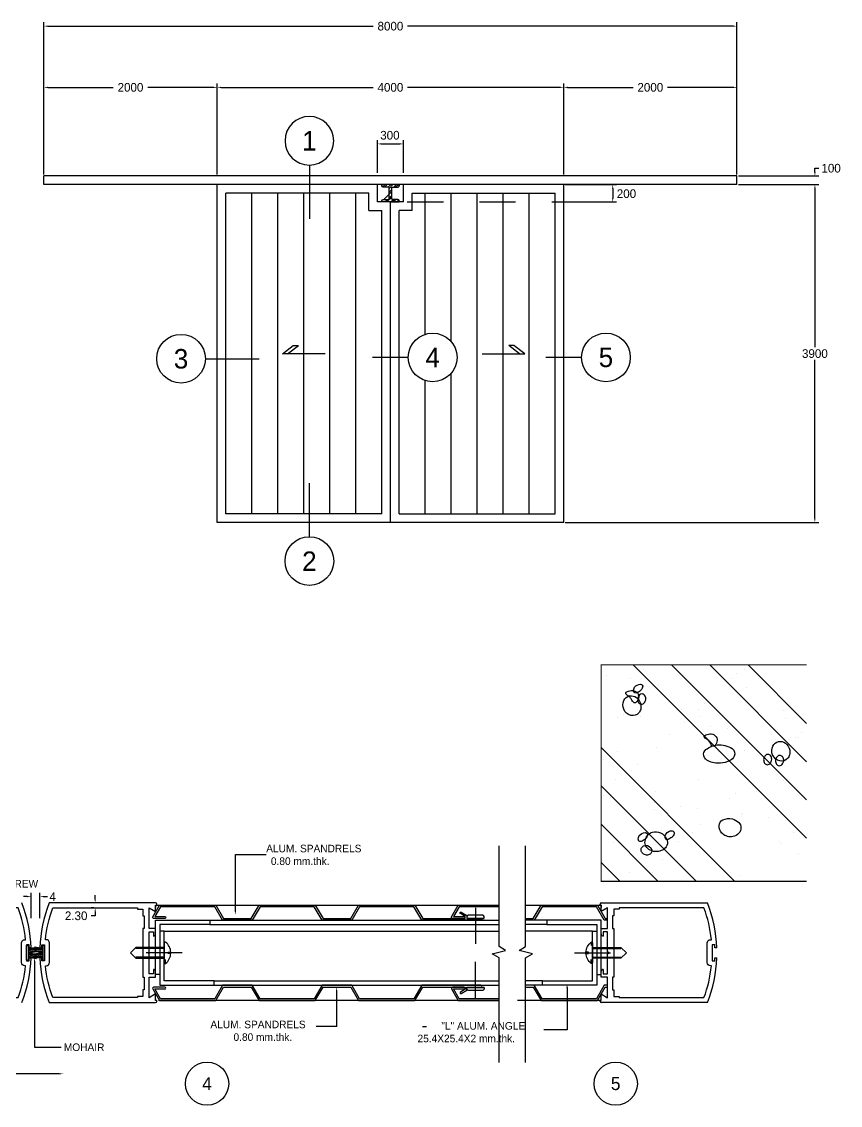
# Model space of a CAD drawing. Header units: inches. Extents: x -2548 to -2391, y 2200 to 2352.
# Drawn here: x -2445.797 to -2443.529, y 2317.51 to 2320.512 of the extents above; entities that cross this region are included whole.
import ezdxf
from ezdxf.enums import TextEntityAlignment as Align

# ---------------------------------------------------------------- set-up
doc = ezdxf.new("R2010")
doc.units = ezdxf.units.IN
doc.header["$MEASUREMENT"] = 0
doc.linetypes.add('CENTER', pattern=[2, 1.25, -0.25, 0.25, -0.25])
doc.linetypes.add('HIDDEN', pattern=[0.375, 0.25, -0.125])
doc.layers.add('1', color=7, linetype='Continuous')
doc.layers.add('ALUM', color=10, linetype='Continuous')
doc.styles.add('ROMANC', font='romanc', dxfattribs={"height": 0.4})
doc.dimstyles.get("Standard").update_dxf_attribs({"dimtxt": 0.18, "dimasz": 0.18, "dimexe": 0.18, "dimexo": 0.0625, "dimgap": 0.09, "dimtad": 0, "dimtih": 1, "dimtoh": 1, "dimdec": 4, "dimzin": 0, "dimdsep": 46, "dimtxsty": 'Standard', "dimcen": 0.09, "dimadec": 0, "dimazin": 0, "dimtfac": 1, "dimtdec": 4, "dimtofl": 0, "dimtmove": 0, "dimatfit": 3, "dimfxl": 1, "dimtolj": 1, "dimtzin": 0, "dimarcsym": 0})

# ---------------------------------------------------------------- blocks, each defined once
blk = doc.blocks.new('*D478')
at = {"color": 3, "linetype": 'ByBlock', "transparency": 16777216}
for p, q in [((40.202, 10.55), (40.084, 10.55)), ((40.264, 10.73), (40.264, 10.91)), ((40.202, 10.32), (40.084, 10.32)), ((40.264, 10.14), (40.264, 9.96)), ((40.264, 9.96), (40.084, 9.96))]:
    blk.add_line(p, q, dxfattribs=at)
for points in [[(40.234, 10.73), (40.294, 10.73), (40.264, 10.55)], [(40.234, 10.14), (40.294, 10.14), (40.264, 10.32)]]:
    blk.add_solid(points, dxfattribs=at)
at = {"layer": 'DEFPOINTS', "color": 0, "linetype": 'ByBlock', "transparency": 16777216}
for p in [(40.264, 10.55), (40.264, 10.32), (40.264, 10.32)]:
    blk.add_point(p, dxfattribs=at)
at = {"color": 2, "linetype": 'ByBlock', "transparency": 16777216}
blk.add_text('2.30', height=0.4, dxfattribs=at).set_placement((39.385, 9.96), align=Align.MIDDLE_CENTER)
blk = doc.blocks.new('*D465')
at = {"color": 0, "linetype": 'ByBlock', "transparency": 16777216}
for p, q in [((61, 45.435), (61, 45.435)), ((61, 45.255), (61, 42.091)), ((61, 35.615), (61, 38.779)), ((61, 35.435), (61, 35.435))]:
    blk.add_line(p, q, dxfattribs=at)
for points in [[(61.03, 45.255), (60.97, 45.255), (61, 45.435)], [(61.03, 35.615), (60.97, 35.615), (61, 35.435)]]:
    blk.add_solid(points, dxfattribs=at)
at = {"layer": 'DEFPOINTS', "color": 0, "linetype": 'ByBlock', "transparency": 16777216}
for p in [(61, 45.435), (61, 35.435), (61, 35.435)]:
    blk.add_point(p, dxfattribs=at)
at = {"color": 0, "linetype": 'ByBlock', "transparency": 16777216, "style": 'ROMANC'}
blk.add_text('IN SIDE', height=0.5, rotation=90, dxfattribs=at).set_placement((61.25, 38.959))
blk = doc.blocks.new('MOD1')
for p, q in [((-0.1, 0.2), (-0.459, 0.263)), ((-0.1, 0.15), (-0.459, 0.213)), ((-0.1, 0.1), (-0.459, 0.163)), ((-0.1, 0.05), (-0.459, 0.113)), ((-0.1, 0), (-0.459, 0.063)), ((-0.1, 0), (-0.459, -0.063)), ((-0.1, -0.05), (-0.459, -0.113)), ((-0.1, -0.1), (-0.459, -0.163)), ((-0.1, -0.15), (-0.459, -0.213)), ((-0.1, -0.2), (-0.459, -0.263))]:
    blk.add_line(p, q)
blk.add_lwpolyline([(-0.1, 0.335), (0, 0.335), (0, -0.335), (-0.1, -0.335)], close=True)
blk = doc.blocks.new('*D479')
at = {"color": 3, "linetype": 'ByBlock', "transparency": 16777216}
for p, q in [((37.128, 11.244), (36.948, 11.244)), ((37.308, 10.249), (37.308, 11.424)), ((37.708, 10.249), (37.708, 11.424)), ((37.888, 11.244), (38.068, 11.244))]:
    blk.add_line(p, q, dxfattribs=at)
for points in [[(37.128, 11.274), (37.128, 11.214), (37.308, 11.244)], [(37.888, 11.274), (37.888, 11.214), (37.708, 11.244)]]:
    blk.add_solid(points, dxfattribs=at)
at = {"layer": 'DEFPOINTS', "color": 0, "linetype": 'ByBlock', "transparency": 16777216}
for p in [(37.708, 11.244), (37.308, 10.187), (37.708, 10.187)]:
    blk.add_point(p, dxfattribs=at)
at = {"color": 2, "linetype": 'ByBlock', "transparency": 16777216}
blk.add_text('4', height=0.4, dxfattribs=at).set_placement((38.301, 11.244), align=Align.MIDDLE_CENTER)
blk = doc.blocks.new('RIVET1')
at = {"linetype": 'CENTER'}
blk.add_line((0.5, 0), (-1.549, 0), dxfattribs=at)
blk.add_line((0, 0.4), (0, -0.4))
blk.add_lwpolyline([(0.015, 0.4), (0.015, -0.4), (0.065, -0.4, 0.414214), (0.165, -0.3), (0.165, 0.3, 0.414214), (0.065, 0.4)], format="xyb", close=True)
blk = doc.blocks.new('*X470')
at = {"color": 0}
for p, q in [((27.654, 27.654), (30.36, 30.36)), ((27.654, 25.886), (32.128, 30.36)), ((27.654, 24.118), (33.896, 30.36)), ((27.654, 22.35), (35.663, 30.36)), ((30.967, 20.36), (37.142, 26.536)), ((32.734, 20.36), (37.142, 24.768)), ((34.502, 20.36), (37.142, 23)), ((36.27, 20.36), (37.142, 21.232))]:
    blk.add_line(p, q, dxfattribs=at)
blk = doc.blocks.new('*X471')
at = {"color": 0}
for p, q in [((30.504, 30.126), (30.504, 30.126)), ((35.176, 30.134), (35.176, 30.134)), ((30.891, 29.936), (30.891, 29.936)), ((31.137, 29.723), (31.137, 29.723)), ((35.808, 29.731), (35.808, 29.731)), ((36.893, 29.884), (36.893, 29.884)), ((30.448, 29.289), (30.448, 29.289)), ((34.5, 29.435), (34.5, 29.435)), ((32.384, 28.568), (32.384, 28.568)), ((28.743, 28.263), (28.743, 28.263)), ((32.66, 28.314), (32.66, 28.314)), ((33.414, 28.272), (33.414, 28.272)), ((36.116, 28.057), (36.116, 28.057)), ((28.639, 27.901), (28.639, 27.901)), ((32.079, 27.526), (32.079, 27.526)), ((32.566, 27.951), (32.566, 27.951)), ((33.298, 27.686), (33.298, 27.686)), ((35.336, 27.954), (35.336, 27.954)), ((36.403, 27.933), (36.403, 27.933)), ((27.875, 27.251), (27.875, 27.251)), ((29.26, 27.155), (29.26, 27.155)), ((31.298, 27.423), (31.298, 27.423)), ((33.965, 27.119), (33.965, 27.119)), ((28.041, 26.994), (28.041, 26.994)), ((28.151, 26.998), (28.151, 26.998)), ((34.594, 26.545), (34.594, 26.545)), ((30.543, 26.399), (30.543, 26.399)), ((31.716, 26.369), (31.716, 26.369)), ((36.387, 26.378), (36.387, 26.378)), ((27.677, 25.958), (27.677, 25.958)), ((29.456, 25.802), (29.456, 25.802)), ((32.348, 25.966), (32.348, 25.966)), ((35.458, 25.75), (35.458, 25.75)), ((37.02, 25.975), (37.02, 25.975)), ((32.66, 25.061), (32.66, 25.061)), ((35.735, 25.497), (35.735, 25.497)), ((36.498, 25.043), (36.498, 25.043)), ((28.734, 25.011), (28.734, 25.011)), ((29.954, 24.507), (29.954, 24.507)), ((30.949, 24.434), (30.949, 24.434)), ((31.226, 24.181), (31.226, 24.181)), ((34.626, 24.516), (34.626, 24.516)), ((36.719, 24.253), (36.719, 24.253)), ((37.04, 24.301), (37.04, 24.301)), ((32.681, 23.721), (32.681, 23.721)), ((33.462, 23.824), (33.462, 23.824)), ((34.681, 23.984), (34.681, 23.984)), ((34.689, 23.655), (34.689, 23.655)), ((28.643, 23.19), (28.643, 23.19)), ((29.424, 23.292), (29.424, 23.292)), ((30.637, 23.509), (30.637, 23.509)), ((30.643, 23.453), (30.643, 23.453)), ((28.256, 22.605), (28.256, 22.605)), ((32.531, 22.985), (32.531, 22.985)), ((32.927, 22.613), (32.927, 22.613)), ((28.828, 22.121), (28.828, 22.121)), ((28.889, 22.202), (28.889, 22.202)), ((32.755, 22.171), (32.755, 22.171)), ((33.56, 22.21), (33.56, 22.21)), ((36.592, 22.153), (36.592, 22.153)), ((28.021, 21.668), (28.021, 21.668)), ((34.024, 21.617), (34.024, 21.617)), ((34.3, 21.363), (34.3, 21.363)), ((30.732, 20.619), (30.732, 20.619)), ((31.166, 20.751), (31.166, 20.751)), ((34.783, 20.765), (34.783, 20.765)), ((35.837, 20.76), (35.837, 20.76))]:
    blk.add_line(p, q, dxfattribs=at)
blk = doc.blocks.new('*D486')
at = {"color": 3, "linetype": 'ByBlock', "transparency": 16777216}
for p, q in [((37.894, 45.894), (37.894, 52.931)), ((38.074, 52.751), (53.099, 52.751)), ((69.714, 52.751), (54.689, 52.751)), ((69.894, 45.894), (69.894, 52.931))]:
    blk.add_line(p, q, dxfattribs=at)
for points in [[(38.074, 52.781), (38.074, 52.721), (37.894, 52.751)], [(69.714, 52.781), (69.714, 52.721), (69.894, 52.751)]]:
    blk.add_solid(points, dxfattribs=at)
at = {"layer": 'DEFPOINTS', "color": 0, "linetype": 'ByBlock', "transparency": 16777216}
for p in [(69.894, 52.751), (37.894, 45.832), (69.894, 45.832)]:
    blk.add_point(p, dxfattribs=at)
at = {"color": 2, "linetype": 'ByBlock', "transparency": 16777216}
blk.add_text('8000', height=0.4, dxfattribs=at).set_placement((53.894, 52.751), align=Align.MIDDLE_CENTER)
blk = doc.blocks.new('SECC1')
blk.add_lwpolyline([(-0.4125, 0), (0.4125, 0)])
blk.add_circle((-0.7875, 0), 0.375)
blk = doc.blocks.new('*D485')
at = {"color": 3, "linetype": 'ByBlock', "transparency": 16777216}
for p, q in [((37.894, 45.894), (37.894, 50.105)), ((45.894, 45.894), (45.894, 50.105)), ((38.074, 49.925), (41.099, 49.925)), ((45.714, 49.925), (42.689, 49.925))]:
    blk.add_line(p, q, dxfattribs=at)
for points in [[(38.074, 49.955), (38.074, 49.895), (37.894, 49.925)], [(45.714, 49.955), (45.714, 49.895), (45.894, 49.925)]]:
    blk.add_solid(points, dxfattribs=at)
at = {"layer": 'DEFPOINTS', "color": 0, "linetype": 'ByBlock', "transparency": 16777216}
for p in [(37.894, 49.925), (37.894, 45.832), (45.894, 45.832)]:
    blk.add_point(p, dxfattribs=at)
at = {"color": 2, "linetype": 'ByBlock', "transparency": 16777216}
blk.add_text('2000', height=0.4, dxfattribs=at).set_placement((41.894, 49.925), align=Align.MIDDLE_CENTER)
blk = doc.blocks.new('*D484')
at = {"color": 3, "linetype": 'ByBlock', "transparency": 16777216}
for p, q in [((73.494, 46.012), (73.494, 46.192)), ((73.494, 46.192), (73.674, 46.192)), ((69.957, 45.832), (73.674, 45.832)), ((69.957, 45.432), (73.674, 45.432)), ((73.494, 45.252), (73.494, 45.072))]:
    blk.add_line(p, q, dxfattribs=at)
for points in [[(73.464, 46.012), (73.524, 46.012), (73.494, 45.832)], [(73.464, 45.252), (73.524, 45.252), (73.494, 45.432)]]:
    blk.add_solid(points, dxfattribs=at)
at = {"layer": 'DEFPOINTS', "color": 0, "linetype": 'ByBlock', "transparency": 16777216}
for p in [(69.894, 45.832), (73.494, 45.832), (69.894, 45.432)]:
    blk.add_point(p, dxfattribs=at)
at = {"color": 2, "linetype": 'ByBlock', "transparency": 16777216}
blk.add_text('100', height=0.4, dxfattribs=at).set_placement((74.24, 46.192), align=Align.MIDDLE_CENTER)
blk = doc.blocks.new('*D488')
at = {"color": 3, "linetype": 'ByBlock', "transparency": 16777216}
for p, q in [((45.894, 45.894), (45.894, 50.105)), ((61.894, 45.894), (61.894, 50.105)), ((46.074, 49.925), (53.099, 49.925)), ((61.714, 49.925), (54.689, 49.925))]:
    blk.add_line(p, q, dxfattribs=at)
for points in [[(46.074, 49.955), (46.074, 49.895), (45.894, 49.925)], [(61.714, 49.955), (61.714, 49.895), (61.894, 49.925)]]:
    blk.add_solid(points, dxfattribs=at)
at = {"layer": 'DEFPOINTS', "color": 0, "linetype": 'ByBlock', "transparency": 16777216}
for p in [(61.894, 49.925), (45.894, 45.832), (61.894, 45.832)]:
    blk.add_point(p, dxfattribs=at)
at = {"color": 2, "linetype": 'ByBlock', "transparency": 16777216}
blk.add_text('4000', height=0.4, dxfattribs=at).set_placement((53.894, 49.925), align=Align.MIDDLE_CENTER)
blk = doc.blocks.new('*D487')
at = {"color": 3, "linetype": 'ByBlock', "transparency": 16777216}
for p, q in [((61.894, 45.894), (61.894, 50.105)), ((69.894, 45.894), (69.894, 50.105)), ((62.074, 49.925), (65.099, 49.925)), ((69.714, 49.925), (66.689, 49.925))]:
    blk.add_line(p, q, dxfattribs=at)
for points in [[(62.074, 49.955), (62.074, 49.895), (61.894, 49.925)], [(69.714, 49.955), (69.714, 49.895), (69.894, 49.925)]]:
    blk.add_solid(points, dxfattribs=at)
at = {"layer": 'DEFPOINTS', "color": 0, "linetype": 'ByBlock', "transparency": 16777216}
for p in [(69.894, 49.925), (61.894, 45.832), (69.894, 45.832)]:
    blk.add_point(p, dxfattribs=at)
at = {"color": 2, "linetype": 'ByBlock', "transparency": 16777216}
blk.add_text('2000', height=0.4, dxfattribs=at).set_placement((65.894, 49.925), align=Align.MIDDLE_CENTER)
blk = doc.blocks.new('*D483')
at = {"color": 3, "linetype": 'ByBlock', "transparency": 16777216}
for p, q in [((69.957, 45.432), (73.671, 45.432)), ((73.491, 45.252), (73.491, 37.922)), ((73.491, 30.012), (73.491, 37.342)), ((61.957, 29.832), (73.671, 29.832))]:
    blk.add_line(p, q, dxfattribs=at)
for points in [[(73.461, 45.252), (73.521, 45.252), (73.491, 45.432)], [(73.461, 30.012), (73.521, 30.012), (73.491, 29.832)]]:
    blk.add_solid(points, dxfattribs=at)
at = {"layer": 'DEFPOINTS', "color": 0, "linetype": 'ByBlock', "transparency": 16777216}
for p in [(69.894, 45.432), (61.894, 29.832), (73.491, 29.832)]:
    blk.add_point(p, dxfattribs=at)
at = {"color": 2, "linetype": 'ByBlock', "transparency": 16777216}
blk.add_text('3900', height=0.4, dxfattribs=at).set_placement((73.491, 37.632), align=Align.MIDDLE_CENTER)
blk = doc.blocks.new('*X480')
at = {"color": 0}
for p, q in [((53.535, 45.315), (53.652, 45.432)), ((53.591, 44.752), (53.954, 45.115)), ((53.62, 45.312), (53.74, 45.432)), ((53.797, 45.312), (53.917, 45.432)), ((53.834, 45.26), (54.006, 45.432)), ((53.834, 45.084), (53.954, 45.204)), ((54.062, 45.312), (54.182, 45.432)), ((54.151, 45.312), (54.271, 45.432)), ((53.647, 44.632), (53.767, 44.752)), ((53.736, 44.632), (53.954, 44.85)), ((53.834, 44.818), (53.954, 44.938)), ((53.913, 44.632), (54.033, 44.752)), ((54.001, 44.632), (54.121, 44.752)), ((54.178, 44.632), (54.278, 44.732)), ((54.266, 44.632), (54.294, 44.66))]:
    blk.add_line(p, q, dxfattribs=at)
blk = doc.blocks.new('*D481')
at = {"color": 3, "linetype": 'ByBlock', "transparency": 16777216}
for p, q in [((53.294, 45.494), (53.294, 47.017)), ((53.474, 46.837), (54.314, 46.837)), ((54.494, 45.494), (54.494, 47.017))]:
    blk.add_line(p, q, dxfattribs=at)
for points in [[(53.474, 46.867), (53.474, 46.807), (53.294, 46.837)], [(54.314, 46.867), (54.314, 46.807), (54.494, 46.837)]]:
    blk.add_solid(points, dxfattribs=at)
at = {"layer": 'DEFPOINTS', "color": 0, "linetype": 'ByBlock', "transparency": 16777216}
for p in [(54.494, 46.837), (53.294, 45.432), (54.494, 45.432)]:
    blk.add_point(p, dxfattribs=at)
at = {"color": 2, "linetype": 'ByBlock', "transparency": 16777216}
blk.add_text('300', height=0.4, dxfattribs=at).set_placement((53.87, 47.237), align=Align.MIDDLE_CENTER)
blk = doc.blocks.new('*D482')
at = {"color": 3, "linetype": 'ByBlock', "transparency": 16777216}
for p, q in [((61.957, 45.432), (64.337, 45.432)), ((64.157, 45.252), (64.157, 44.812)), ((61.957, 44.632), (64.337, 44.632))]:
    blk.add_line(p, q, dxfattribs=at)
for points in [[(64.127, 45.252), (64.187, 45.252), (64.157, 45.432)], [(64.127, 44.812), (64.187, 44.812), (64.157, 44.632)]]:
    blk.add_solid(points, dxfattribs=at)
at = {"layer": 'DEFPOINTS', "color": 0, "linetype": 'ByBlock', "transparency": 16777216}
for p in [(61.894, 45.432), (61.894, 44.632), (64.157, 44.632)]:
    blk.add_point(p, dxfattribs=at)
at = {"color": 2, "linetype": 'ByBlock', "transparency": 16777216}
blk.add_text('200', height=0.4, dxfattribs=at).set_placement((64.792, 45.016), align=Align.MIDDLE_CENTER)
blk = doc.blocks.new('INSIDE')
dim = blk.add_linear_dim(base=(0, -5), p1=(0, 5), p2=(0, -5), angle=90, text='IN SIDE', dimstyle='Standard')
dim.commit()
dim.dimension.update_dxf_attribs({"geometry": '*D465', "text_midpoint": (0, 0), "insert": (-61, -40.435)})
blk = doc.blocks.new('SLIDING-DOOR')
at = {"color": 1}
for p, q in [((69.89403, 45.83186), (37.89403, 45.83186)), ((37.89403, 45.43186), (37.89403, 45.83186)), ((69.89403, 45.43186), (69.89403, 45.83186)), ((69.89403, 45.43186), (37.89403, 45.43186)), ((45.89403, 29.83186), (45.89403, 45.43186)), ((53.29403, 44.63186), (53.29403, 45.43186)), ((54.49403, 44.63186), (54.49403, 45.43186)), ((61.89403, 29.83186), (61.89403, 45.43186)), ((46.29403, 30.23186), (46.29403, 45.03186)), ((52.89403, 45.03186), (46.29403, 45.03186)), ((47.49403, 30.23186), (47.49403, 45.03186)), ((48.69403, 30.23186), (48.69403, 45.03186)), ((49.89403, 30.23186), (49.89403, 45.03186)), ((51.09403, 30.23186), (51.09403, 45.03186)), ((52.29403, 30.23186), (52.29403, 45.03186)), ((52.89403, 44.23186), (52.89403, 45.03186)), ((54.49403, 44.63186), (53.29403, 44.63186)), ((54.49403, 44.63186), (53.29403, 44.63186)), ((53.89403, 29.83186), (53.89403, 44.63186)), ((54.89403, 45.03186), (61.49403, 45.03186)), ((54.89403, 44.23186), (54.89403, 45.03186)), ((55.49403, 38.52144), (55.49403, 45.03186)), ((56.69403, 38.18924), (56.69403, 45.03186)), ((57.89403, 30.23186), (57.89403, 45.03186)), ((59.09403, 30.23186), (59.09403, 45.03186)), ((60.29403, 30.23186), (60.29403, 45.03186)), ((61.49403, 30.23186), (61.49403, 45.03186)), ((52.89403, 44.23186), (53.49403, 44.23186)), ((53.49403, 30.23186), (53.49403, 44.23186)), ((54.29403, 30.23186), (54.29403, 44.23186)), ((54.89403, 44.23186), (54.29403, 44.23186)), ((56.69403, 30.23186), (56.69403, 36.7153)), ((55.49403, 30.23186), (55.49403, 36.3831)), ((53.49403, 30.23186), (46.29403, 30.23186)), ((54.29403, 30.23186), (61.49403, 30.23186)), ((61.89403, 29.83186), (45.89403, 29.83186))]:
    blk.add_line(p, q, dxfattribs=at)
at = {"color": 7}
for q in [(53.49403, 44.63186), (54.29403, 44.63186)]:
    blk.add_line((53.89403, 44.63186), q, dxfattribs=at)
at = {"color": 3, "linetype": 'HIDDEN'}
blk.add_line((54.67403, 44.63186), (61.95653, 44.63186), dxfattribs=at)
for p, q in [((48.9061, 37.61231), (49.41072, 38.00034)), ((50.87759, 37.61231), (48.9061, 37.61231)), ((49.14122, 37.61231), (49.64584, 38.00034)), ((49.41072, 38.00034), (49.64584, 38.00034)), ((58.12445, 37.61231), (60.09594, 37.61231)), ((59.86083, 37.61231), (59.35621, 38.00034)), ((59.59132, 38.00034), (59.35621, 38.00034)), ((60.09594, 37.61231), (59.59132, 38.00034)), ((43.10417, 12.16206), (58.91197, 12.16206)), ((60.13313, 12.16206), (63.57174, 12.16206)), ((45.55417, 11.46206), (58.91197, 11.46206)), ((45.55417, 11.26206), (58.91197, 11.26206)), ((61.12174, 11.46206), (60.13313, 11.46206)), ((61.12174, 11.26206), (60.13313, 11.26206)), ((43.45417, 10.96206), (58.91197, 10.96206)), ((63.22174, 10.96206), (60.13313, 10.96206)), ((43.45451, 10.16206), (42.13665, 10.16206)), ((63.16138, 10.45412), (63.16138, 10.29402)), ((63.2214, 10.16206), (64.53925, 10.16206)), ((43.45451, 9.76206), (42.13665, 9.76206)), ((63.2214, 9.76206), (64.53925, 9.76206)), ((45.75417, 8.66206), (58.91197, 8.66206)), ((60.92174, 8.66206), (60.13313, 8.66206)), ((45.75417, 8.46206), (58.91197, 8.46206)), ((60.92174, 8.46206), (60.13313, 8.46206)), ((58.91197, 7.76206), (43.18737, 7.76206)), ((63.48854, 7.76206), (59.76394, 7.76206)), ((63.57174, 7.76206), (60.13313, 7.76206))]:
    blk.add_line(p, q)
at = {"linetype": 'CENTER'}
for p, q in [((44.28487, 9.96206), (41.76372, 9.96206)), ((62.39103, 9.96206), (64.91219, 9.96206))]:
    blk.add_line(p, q, dxfattribs=at)
at = {"color": 3}
for p, q in [((51.40988, 8.20219), (51.40988, 6.55279)), ((55.37867, 6.55279), (55.55867, 6.55279))]:
    blk.add_line(p, q, dxfattribs=at)
at = {"color": 7}
for points in [[(53.49403, 44.69186), (53.49403, 44.63186), (53.49403, 44.69186, -0.41421356), (53.55403, 44.75186), (53.79403, 44.75186, 0.41421356), (53.83403, 44.79186), (53.83403, 45.27186, 0.41421356), (53.79403, 45.31186), (53.55403, 45.31186, -0.41421356), (53.49403, 45.37186), (53.49403, 45.43186), (53.49403, 45.37186)], [(54.29403, 44.69186), (54.29403, 44.63186), (54.29403, 44.69186, 0.41421356), (54.23403, 44.75186), (53.99403, 44.75186, -0.41421356), (53.95403, 44.79186), (53.95403, 45.27186, -0.41421356), (53.99403, 45.31186), (54.23403, 45.31186, 0.41421356), (54.29403, 45.37186), (54.29403, 45.43186), (54.29403, 45.37186)]]:
    blk.add_lwpolyline(points, format="xyb", dxfattribs=at)
blk.add_lwpolyline([(54.29403, 45.43186), (53.89403, 45.43186), (53.49403, 45.43186)], dxfattribs=at)
for points in [[(54.71903, 37.45227), (53.06903, 37.45227)], [(62.71903, 37.45227), (61.06903, 37.45227)], [(58.91197, 4.90206), (58.91197, 9.72277), (58.59339, 9.90953), (59.20744, 10.0696), (58.91197, 10.25749), (58.91197, 14.90206)], [(60.13313, 4.90206), (60.13313, 9.72277), (60.45172, 9.90953), (59.83767, 10.0696), (60.13313, 10.25749), (60.13313, 14.90206)], [(43.45451, 10.21206), (42.13665, 10.21206), (41.88665, 9.96206), (42.13665, 9.71206), (43.45451, 9.71206)], [(63.2214, 10.21206), (64.53925, 10.21206), (64.78925, 9.96206), (64.53925, 9.71206), (63.2214, 9.71206)]]:
    blk.add_lwpolyline(points)
at = {"const_width": 0.05}
blk.add_lwpolyline([(73.11024, 13.26206), (63.62174, 13.26206), (63.62174, 23.26206), (73.11024, 23.26206)], dxfattribs=at)
for points in [[(64.76525, 21.9259, -0.43127593), (64.78113, 21.99838, -0.11261257), (65.01172, 22.0739, -0.20302898), (65.26935, 21.99182, -0.24145093), (65.35677, 21.7779, -0.1765807), (65.24214, 21.53151, -0.41323315), (65.1103, 21.53124, -0.09188716), (65.04184, 21.63006, 0.07516543), (64.96242, 21.75324, 0.07752749), (64.84494, 21.85086, -0.10881174)], [(65.21802, 21.9561, -0.37827575), (65.12292, 22.03111, -0.20737676), (65.16873, 22.22743, -0.2374677), (65.43955, 22.36374, -0.51001381), (65.53843, 22.22743, -0.0820362), (65.48626, 22.12709, -0.06793902), (65.39055, 22.0301, -0.06287202), (65.29538, 21.97424, -0.08764904)], [(64.66485, 21.20553, -0.20813955), (64.66637, 21.60805, -0.24752825), (64.93596, 21.82219, -0.21247224), (65.25468, 21.74664, -0.18303087), (65.45354, 21.42753, -0.11045145), (65.44809, 21.20765, -0.12301855), (65.35495, 21.03287, -0.27717656), (64.99634, 20.92366, -0.23388181)], [(65.31435, 21.7183, 0.15327974), (65.33634, 21.53918, 0.20570449), (65.43759, 21.44697, 0.28721932), (65.59809, 21.48395, 0.20059365), (65.68405, 21.69364, 0.16492056), (65.62735, 21.85717, 0.22503016), (65.51153, 21.91563, 0.2054594), (65.3931, 21.86826, 0.1518892)], [(68.39014, 19.91914, -0.43127593), (68.40601, 19.99163, -0.11261257), (68.6366, 20.06714, -0.20302898), (68.89424, 19.98507, -0.24145093), (68.98166, 19.77115, -0.1765807), (68.86703, 19.52476, -0.41323315), (68.73519, 19.52449, -0.09188716), (68.66673, 19.62331, 0.07516543), (68.58731, 19.74648, 0.07752749), (68.46983, 19.8441, -0.10881174)], [(68.36377, 19.06455, -0.2920946), (68.45896, 19.34493, -0.14455328), (68.97994, 19.55787, -0.17217436), (69.67135, 19.38859, -0.37505151), (69.76863, 19.03988, -0.16683398), (69.57158, 18.83917, -0.10031777), (69.12782, 18.71922, -0.12274146), (68.56577, 18.82163, -0.23024933)], [(71.54153, 19.10336, -0.20813955), (71.54306, 19.50588, -0.24752825), (71.81264, 19.72002, -0.21247224), (72.13136, 19.64447, -0.18303087), (72.33022, 19.32536, -0.11045145), (72.32477, 19.10548, -0.12301855), (72.23164, 18.9307, -0.27717656), (71.87303, 18.82149, -0.23388181)], [(71.12941, 18.92768, 0.15327974), (71.15139, 18.74856, 0.20570449), (71.25264, 18.65635, 0.28721932), (71.41314, 18.69332, 0.20059365), (71.49911, 18.90301, 0.16492056), (71.44241, 19.06654, 0.22503016), (71.32658, 19.12501, 0.2054594), (71.20815, 19.07763, 0.1518892)], [(71.68023, 18.88085, 0.15327974), (71.70222, 18.70173, 0.20570449), (71.80346, 18.60952, 0.28721932), (71.96396, 18.64649, 0.20059365), (72.04993, 18.85618, 0.16492056), (71.99323, 19.01971, 0.22503016), (71.8774, 19.07818, 0.2054594), (71.75897, 19.0308, 0.1518892)], [(69.06596, 15.84536, -0.27155441), (69.23398, 16.09486, -0.17395837), (69.68213, 16.14135, -0.13701874), (69.98228, 15.97209, -0.19708019), (70.07647, 15.74669, -0.18435794), (69.9765, 15.47944, -0.16898915), (69.70677, 15.32737, -0.10945848), (69.45441, 15.33733, -0.11346072), (69.23849, 15.4507, -0.11278651), (69.10342, 15.63334, -0.11917123)], [(65.69095, 14.8817, -0.16522277), (65.64976, 15.10971, -0.13106464), (65.76489, 15.37502, -0.20112693), (66.08197, 15.5498, -0.18749934), (66.455, 15.44902, -0.16462472), (66.67052, 15.14059, -0.22050759), (66.62752, 14.85703, -0.12540468), (66.46151, 14.70644, -0.10646546), (66.20853, 14.63504, -0.12760827), (65.88724, 14.69712, -0.15622003)], [(66.67285, 15.18975, -0.37827575), (66.57775, 15.26475, -0.20737676), (66.62356, 15.46107, -0.2374677), (66.89438, 15.59739, -0.51001381), (66.99326, 15.46107, -0.0820362), (66.94109, 15.36074, -0.06793902), (66.84538, 15.26375, -0.06287202), (66.7502, 15.20789, -0.08764904)], [(65.4352, 15.10235, -0.37827575), (65.34009, 15.17735, -0.20737676), (65.3859, 15.37368, -0.2374677), (65.65673, 15.50999, -0.51001381), (65.7556, 15.37368, -0.0820362), (65.70344, 15.27334, -0.06793902), (65.60772, 15.17635, -0.06287202), (65.51255, 15.12049, -0.08764904)], [(65.49112, 14.61768, -0.44091572), (65.57731, 14.89621, -0.35343669), (65.91011, 14.81501, -0.16446195), (65.95944, 14.66909, -0.18962362), (65.91011, 14.54368, -0.18827065), (65.76981, 14.47608, -0.15668756), (65.58971, 14.51902, -0.06030564), (65.5329, 14.56359, -0.0637251)]]:
    blk.add_lwpolyline(points, format="xyb", close=True)
for points in [[(43.51453, 9.47001, 0.22005055), (43.75367, 9.93706), (43.63562, 9.93706), (43.63562, 9.98706), (43.75367, 9.98706, 0.22005055), (43.51453, 10.45412, 0.6252749), (43.45417, 10.42472), (43.45417, 9.4994, 0.6252749), (43.51453, 9.47001), (43.51453, 9.6575)], [(63.16138, 9.47001, -0.22005055), (62.92224, 9.93706), (63.04029, 9.93706), (63.04029, 9.98706), (62.92224, 9.98706, -0.22005055), (63.16138, 10.45412, -0.6252749), (63.22174, 10.42472), (63.22174, 9.4994, -0.6252749), (63.16138, 9.47001), (63.16138, 9.6575)]]:
    blk.add_lwpolyline(points, format="xyb")
at = {"color": 71, "linetype": 'Continuous'}
for points in [[(46.73583, 11.89649, 0), (46.73583, 14.50848, 0)], [(46.73583, 14.50848, 0), (48.16145, 14.50848, 0)], [(37.46506, 9.56874, 0), (37.46506, 5.60359, 0)], [(62.04898, 8.35965, 0), (62.04898, 6.39806, 0)], [(51.41784, 6.55279, 0), (50.46828, 6.55279, 0)], [(62.04898, 6.39806, 0), (60.98354, 6.39806, 0)], [(37.46506, 5.60359, 0), (38.69023, 5.60359, 0)]]:
    blk.add_polyline3d(points, dxfattribs=at)
for centre, radius in [((55.84403, 37.45227), 1.125), ((63.84403, 37.45227), 1.125), ((45.42703, 3.91971), 1), ((64.29376, 3.91971), 1)]:
    blk.add_circle(centre, radius)
at = {"color": 71, "linetype": 'Continuous', "extrusion": (0, 0, -1)}
for points in [[(-46.76583, 11.89649), (-46.73583, 11.71649), (-46.70583, 11.89649)], [(-37.43506, 9.56874), (-37.46506, 9.74874), (-37.49506, 9.56874)], [(-62.01898, 8.35965), (-62.04898, 8.53965), (-62.07898, 8.35965)]]:
    blk.add_solid(points, dxfattribs=at)
at = {"color": 3}
blk.add_solid([(51.3799, 8.2033), (51.43986, 8.20108), (51.41654, 8.38206)], dxfattribs=at)
at = {"layer": 'ALUM'}
for p, q in [((43.05417, 12.26206), (38.14656, 12.26206)), ((42.75417, 11.08206), (42.75417, 12.03527)), ((42.75417, 12.03527), (43.05417, 11.86206)), ((43.05417, 12.16206), (43.05417, 12.05206)), ((43.05417, 11.86206), (43.05417, 12.16206)), ((43.05417, 12.16206), (43.10417, 12.16206)), ((43.10417, 12.16206), (43.10417, 12.21206)), ((63.57174, 12.16206), (63.57174, 12.21206)), ((63.62174, 12.16206), (63.57174, 12.16206)), ((63.62174, 12.26206), (68.52934, 12.26206)), ((63.62174, 12.16206), (63.62174, 12.05206)), ((63.62174, 12.16206), (63.62174, 12.05206)), ((63.62174, 11.86206), (63.62174, 12.16206)), ((63.92174, 12.03527), (63.62174, 11.86206)), ((63.92174, 11.08206), (63.92174, 12.03527)), ((43.05417, 11.08206), (42.75417, 11.08206)), ((43.05417, 10.83206), (43.05417, 11.08206)), ((63.62174, 11.08206), (63.92174, 11.08206)), ((63.62174, 10.83206), (63.62174, 11.08206)), ((42.75417, 10.01206), (42.75417, 10.93206)), ((42.75417, 10.93206), (42.95417, 10.93206)), ((42.95417, 10.93206), (42.95417, 10.73206)), ((63.92174, 10.93206), (63.72174, 10.93206)), ((63.72174, 10.93206), (63.72174, 10.73206)), ((63.92174, 10.01206), (63.92174, 10.93206)), ((37.21234, 10.33706), (37.09234, 10.33706)), ((37.09234, 10.33706), (37.09234, 9.58706)), ((37.21234, 10.18706), (37.21234, 10.33706)), ((37.30825, 10.18706), (37.21234, 10.18706)), ((37.70825, 10.18706), (37.80417, 10.18706)), ((37.80417, 10.18706), (37.80417, 10.33706)), ((37.80417, 10.33706), (37.92417, 10.33706)), ((37.92417, 10.33706), (37.92417, 9.58706)), ((42.70417, 9.96206), (42.75417, 10.01206)), ((63.97174, 9.96206), (63.92174, 10.01206)), ((68.87174, 10.33706), (68.75174, 10.33706)), ((68.75174, 10.33706), (68.75174, 9.58706)), ((68.87174, 10.18706), (68.87174, 10.33706)), ((68.96765, 10.18706), (68.87174, 10.18706)), ((37.09234, 9.58706), (37.21234, 9.58706)), ((37.21234, 9.73706), (37.30825, 9.73706)), ((37.21234, 9.58706), (37.21234, 9.73706)), ((37.80417, 9.73706), (37.70825, 9.73706)), ((37.80417, 9.58706), (37.80417, 9.73706)), ((37.92417, 9.58706), (37.80417, 9.58706)), ((42.75417, 9.91206), (42.70417, 9.96206)), ((42.75417, 8.99206), (42.75417, 9.91206)), ((63.92174, 9.91206), (63.97174, 9.96206)), ((63.92174, 8.99206), (63.92174, 9.91206)), ((68.75174, 9.58706), (68.87174, 9.58706)), ((68.87174, 9.73706), (68.96765, 9.73706)), ((68.87174, 9.58706), (68.87174, 9.73706)), ((42.95417, 9.19206), (42.95417, 8.99206)), ((43.05417, 8.84206), (43.05417, 9.09206)), ((63.62174, 8.84206), (63.62174, 9.09206)), ((63.72174, 9.19206), (63.72174, 8.99206)), ((42.95417, 8.99206), (42.75417, 8.99206)), ((42.75417, 7.88886), (42.75417, 8.84206)), ((42.75417, 8.84206), (43.05417, 8.84206)), ((63.92174, 8.84206), (63.62174, 8.84206)), ((63.72174, 8.99206), (63.92174, 8.99206)), ((63.92174, 7.88886), (63.92174, 8.84206)), ((43.05417, 8.06206), (42.75417, 7.88886)), ((43.05417, 7.76206), (43.05417, 8.06206)), ((43.05417, 7.76206), (43.05417, 8.06206)), ((63.62174, 8.06206), (63.92174, 7.88886)), ((63.62174, 7.76206), (63.62174, 8.06206)), ((38.14656, 7.66206), (43.05417, 7.66206)), ((43.10417, 7.76206), (43.05417, 7.76206)), ((43.10417, 7.76206), (43.05417, 7.76206)), ((43.10417, 7.71206), (43.10417, 7.76206)), ((43.10417, 7.71206), (43.10417, 7.76206)), ((63.57174, 7.71206), (63.57174, 7.76206)), ((63.57174, 7.76206), (63.62174, 7.76206)), ((68.52934, 7.66206), (63.62174, 7.66206))]:
    blk.add_line(p, q, dxfattribs=at)
for points in [[(32.55234, 7.95206), (32.79234, 7.95206), (32.79234, 7.89206), (36.71198, 7.89206, 0.0632271), (37.0516, 9.35706), (37.01234, 9.35706, -0.41421356), (36.86234, 9.50706), (36.86234, 10.41706, -0.41421341), (37.01234, 10.56706), (37.0516, 10.56706, 0.0632271), (36.71198, 12.03206), (32.79234, 12.03206), (32.79234, 11.97206), (32.55234, 11.97206), (32.55234, 11.67206), (32.49234, 11.67206), (32.49234, 11.08206), (32.55234, 11.08206), (32.55234, 9.96206), (32.55234, 8.84206), (32.49234, 8.84206), (32.49234, 8.25206), (32.55234, 8.25206)], [(42.46417, 7.95206), (42.22417, 7.95206), (42.22417, 7.89206), (38.30452, 7.89206, -0.0632271), (37.9649, 9.35706), (38.00417, 9.35706, 0.41421356), (38.15417, 9.50706), (38.15417, 10.41706, 0.41421341), (38.00417, 10.56706), (37.9649, 10.56706, -0.0632271), (38.30452, 12.03206), (42.22417, 12.03206), (42.22417, 11.97206), (42.46417, 11.97206), (42.46417, 11.67206), (42.52417, 11.67206), (42.52417, 11.08206), (42.46417, 11.08206), (42.46417, 9.96206), (42.46417, 8.84206), (42.52417, 8.84206), (42.52417, 8.25206), (42.46417, 8.25206)], [(52.1156, 11.46206), (50.73914, 11.46206), (50.38118, 12.08206), (47.87356, 12.08206), (47.5156, 11.46206), (46.13914, 11.46206), (45.78118, 12.08206), (43.27356, 12.08206), (43.01375, 11.63206), (43.48715, 11.63206, -1), (43.48715, 11.55206), (42.96179, 11.55206, -0.57735027), (42.91849, 11.62706), (43.22737, 12.16206), (45.82737, 12.16206), (46.18533, 11.54206), (47.46942, 11.54206), (47.82737, 12.16206), (50.42737, 12.16206), (50.78533, 11.54206), (52.06942, 11.54206), (52.42737, 12.16206), (55.02737, 12.16206), (55.38533, 11.54206), (57.34715, 11.54206), (57.34715, 11.64206), (57.12198, 11.77206, -1), (57.16198, 11.84135), (57.42715, 11.68825), (57.42715, 11.54206), (58.07179, 11.54206, -1), (58.07179, 11.46206), (55.33914, 11.46206), (54.98118, 12.08206), (52.47356, 12.08206)], [(64.21174, 7.95206), (64.45174, 7.95206), (64.45174, 7.89206), (68.37138, 7.89206, 0.0632271), (68.711, 9.35706), (68.67174, 9.35706, -0.41421356), (68.52174, 9.50706), (68.52174, 10.41706, -0.41421341), (68.67174, 10.56706), (68.711, 10.56706, 0.0632271), (68.37138, 12.03206), (64.45174, 12.03206), (64.45174, 11.97206), (64.21174, 11.97206), (64.21174, 11.67206), (64.15174, 11.67206), (64.15174, 11.08206), (64.21174, 11.08206), (64.21174, 9.96206), (64.21174, 8.84206), (64.15174, 8.84206), (64.15174, 8.25206), (64.21174, 8.25206)], [(52.1156, 8.46206), (50.73914, 8.46206), (50.38118, 7.84206), (47.87356, 7.84206), (47.5156, 8.46206), (46.13914, 8.46206), (45.78118, 7.84206), (43.27356, 7.84206), (43.01375, 8.29206), (43.48715, 8.29206, 1), (43.48715, 8.37206), (42.96179, 8.37206, 0.57735027), (42.91849, 8.29706), (43.22737, 7.76206), (45.82737, 7.76206), (46.18533, 8.38206), (47.46942, 8.38206), (47.82737, 7.76206), (50.42737, 7.76206), (50.78533, 8.38206), (52.06942, 8.38206), (52.42737, 7.76206), (55.02737, 7.76206), (55.38533, 8.38206), (57.34715, 8.38206), (57.34715, 8.28206), (57.12198, 8.15206, 1), (57.16198, 8.08278), (57.42715, 8.23588), (57.42715, 8.38206), (58.07179, 8.38206, 1), (58.07179, 8.46206), (55.33914, 8.46206), (54.98118, 7.84206), (52.47356, 7.84206)]]:
    blk.add_lwpolyline(points, format="xyb", close=True, dxfattribs=at)
for points in [[(58.91197, 12.08206), (57.07356, 12.08206), (56.81375, 11.63206), (57.28715, 11.63206, -1), (57.28715, 11.55206), (56.76179, 11.55206, -0.57735027), (56.71849, 11.62706), (57.02737, 12.16206), (58.91197, 12.16206)], [(58.91197, 7.84206), (57.07356, 7.84206), (56.81375, 8.29206), (57.28715, 8.29206, 1), (57.28715, 8.37206), (56.76179, 8.37206, 0.57735027), (56.71849, 8.29706), (57.02737, 7.76206), (58.91197, 7.76206)]]:
    blk.add_lwpolyline(points, format="xyb", dxfattribs=at)
for points in [[(60.13313, 11.54206), (60.49058, 11.54206), (60.84853, 12.16206), (63.44853, 12.16206), (63.80649, 11.54206), (63.92174, 11.54206)], [(63.92174, 11.46206), (63.7603, 11.46206), (63.40235, 12.08206), (60.89472, 12.08206), (60.53676, 11.46206), (60.13313, 11.46206)], [(63.92174, 8.46206), (63.7603, 8.46206), (63.40235, 7.84206), (60.89472, 7.84206), (60.53676, 8.46206), (60.13313, 8.46206)], [(60.13313, 8.38206), (60.49058, 8.38206), (60.84853, 7.76206), (63.44853, 7.76206), (63.80649, 8.38206), (63.92174, 8.38206)]]:
    blk.add_lwpolyline(points, dxfattribs=at)
at = {"layer": 'ALUM', "color": 3}
for points in [[(43.05417, 8.96206), (43.05417, 11.46206), (45.55417, 11.46206), (45.55417, 11.26206), (43.25417, 11.26206), (43.25417, 8.96206)], [(63.62174, 8.96206), (63.62174, 11.46206), (61.12174, 11.46206), (61.12174, 11.26206), (63.42174, 11.26206), (63.42174, 8.96206)], [(43.25417, 10.96206), (43.25417, 8.46206), (45.75417, 8.46206), (45.75417, 8.66206), (43.45417, 8.66206), (43.45417, 10.96206)], [(63.42174, 10.96206), (63.42174, 8.46206), (60.92174, 8.46206), (60.92174, 8.66206), (63.22174, 8.66206), (63.22174, 10.96206)]]:
    blk.add_lwpolyline(points, close=True, dxfattribs=at)
at = {"layer": 'ALUM'}
for centre, radius, start, end in [((31.11234, 9.96206), 6.2, 2.079739, 21.775313), ((43.90417, 9.96206), 6.2, 158.224687, 177.920261), ((43.05417, 12.21206), 0.05, 360, 90), ((63.62174, 12.21206), 0.05, 90, 180), ((62.77174, 9.96206), 6.2, 2.079739, 21.775313), ((42.95417, 10.83206), 0.1, 270, 0), ((63.72174, 10.83206), 0.1, 180, 270), ((31.11234, 9.96206), 6.2, 338.224687, 357.920261), ((43.90417, 9.96206), 6.2, 182.079739, 201.775313), ((62.77174, 9.96206), 6.2, 338.224687, 357.920261), ((42.95417, 9.09206), 0.1, 0, 90), ((63.72174, 9.09206), 0.1, 90, 180), ((43.05417, 7.71206), 0.05, 270, 0), ((43.05417, 7.71206), 0.05, 270, 0), ((63.62174, 7.71206), 0.05, 180, 270)]:
    blk.add_arc(centre, radius, start, end, dxfattribs=at)
at = {"yscale": 3, "zscale": 3, "rotation": 90}
for p, xscale in [((50.15224, 45.09466), -3), ((50.15224, 30.41366), 3)]:
    blk.add_blockref('SECC1', p, dxfattribs=dict(at, xscale=xscale))
blk.add_blockref('*X480', (0, 0))
at = {"xscale": 3, "yscale": 3, "zscale": 3}
blk.add_blockref('SECC1', (46.59015, 37.39216), dxfattribs=at)
at = {"xscale": -1}
blk.add_blockref('*X470', (100.76394, -7.09794), dxfattribs=at)
at = {"color": 2, "xscale": -1}
blk.add_blockref('*X471', (100.76394, -7.09794), dxfattribs=at)
for name, p, rotation in [('RIVET1', (57.82715, 11.54206), 90), ('MOD1', (37.09234, 9.96206), 180), ('INSIDE', (33.78557, 4.37618), 270)]:
    blk.add_blockref(name, p, dxfattribs=dict(rotation=rotation))
at = {"xscale": -1}
for name, p, rotation in [('MOD1', (37.92417, 9.96206), 180), ('RIVET1', (57.82715, 8.38206), 90)]:
    blk.add_blockref(name, p, dxfattribs=dict(at, rotation=rotation))
at = {"color": 3}
for s, p in [('1', (50.15224, 47.45716)), ('3', (44.22765, 37.39216)), ('4', (55.84403, 37.45227)), ('5', (63.84403, 37.45227)), ('2', (50.15224, 28.05116))]:
    blk.add_text(s, height=0.9, dxfattribs=at).set_placement(p, align=Align.MIDDLE)
at = {"color": 51, "linetype": 'Continuous'}
for s, p in [('ALUM. SPANDRELS', (48.15933, 14.60281)), ('0.80 mm.thk.', (48.3758, 14.01947)), ('M4 mm. SCREW', (34.0684, 12.97751)), ('ALUM. SPANDRELS', (45.58491, 6.47837)), ('"L" ALUM. ANGLE', (56.24586, 6.41388)), ('0.80 mm.thk.', (46.65019, 5.89504)), ('25.4X25.4X2 mm.thk.', (55.14586, 5.83055)), ('MOHAIR', (38.81623, 5.42859))]:
    blk.add_text(s, height=0.35, dxfattribs=at).set_placement(p)
at = {"color": 1}
for s, p in [('4', (45.42703, 3.91971)), ('5', (64.29376, 3.91971))]:
    blk.add_text(s, height=0.6, dxfattribs=at).set_placement(p, align=Align.MIDDLE)
for base, p1, p2, text, picture, middle in [((69.89403, 52.75128), (37.89403, 45.83186), (69.89403, 45.83186), '8000', '*D486', (53.89403, 52.75128)), ((37.89403, 49.92523), (45.89403, 45.83186), (37.89403, 45.83186), '2000', '*D485', (41.89403, 49.92523)), ((61.89403, 49.92523), (45.89403, 45.83186), (61.89403, 45.83186), '4000', '*D488', (53.89403, 49.92523)), ((69.89403, 49.92523), (61.89403, 45.83186), (69.89403, 45.83186), '2000', '*D487', (65.89403, 49.92523))]:
    dim = blk.add_linear_dim(base=base, p1=p1, p2=p2, text=text, dimstyle='Standard', override={"dimtxt": 0.25, "dimexe": 0.2, "dimexo": 0.2, "dimclrd": 71, "dimclre": 71, "dimclrt": 51})
    dim.commit()
    dim.dimension.update_dxf_attribs({"geometry": picture, "text_midpoint": middle})
dim = blk.add_linear_dim(base=(54.49403, 47.31324), p1=(53.29403, 45.9078), p2=(54.49403, 45.9078), text='300', dimstyle='Standard')
dim.commit()
dim.dimension.update_dxf_attribs({"geometry": '*D481', "text_midpoint": (53.87005, 47.71339), "dimtype": 128, "insert": (0, 0.47594)})
dim = blk.add_linear_dim(base=(73.49403, 45.83186), p1=(69.89403, 45.43186), p2=(69.89403, 45.83186), angle=90, text='100', dimstyle='Standard', override={"dimtxt": 0.25, "dimexe": 0.2, "dimexo": 0.2, "dimclrd": 71, "dimclre": 71, "dimclrt": 51})
dim.commit()
dim.dimension.update_dxf_attribs({"geometry": '*D484', "text_midpoint": (74.24022, 46.19186)})
dim = blk.add_linear_dim(base=(73.49133, 29.83186), p1=(69.89403, 45.43186), p2=(61.89403, 29.83186), angle=90, text='3900', dimstyle='Standard')
dim.commit()
dim.dimension.update_dxf_attribs({"geometry": '*D483', "text_midpoint": (73.49133, 37.63186)})
dim = blk.add_linear_dim(base=(64.15725, 44.63186), p1=(61.89403, 45.43186), p2=(61.89403, 44.63186), angle=90, text='200', dimstyle='Standard')
dim.commit()
dim.dimension.update_dxf_attribs({"geometry": '*D482', "text_midpoint": (64.79226, 45.01641), "dimtype": 128})
dim = blk.add_linear_dim(base=(37.70825, 12.55589), p1=(37.30825, 11.49891), p2=(37.70825, 11.49891), text='4', dimstyle='Standard', override={"dimtxt": 0.25, "dimexe": 0.2, "dimexo": 0.2, "dimclrd": 71, "dimclre": 71, "dimclrt": 51})
dim.commit()
dim.dimension.update_dxf_attribs({"geometry": '*D479', "text_midpoint": (38.30111, 12.55589), "insert": (0, 1.31203)})
dim = blk.add_linear_dim(base=(40.26435, 12.03206), p1=(40.26435, 12.26206), p2=(40.26435, 12.03206), angle=270, text='2.30', dimstyle='Standard', override={"dimtxt": 0.25, "dimexe": 0.2, "dimexo": 0.2, "dimclrd": 71, "dimclre": 71, "dimclrt": 51})
dim.commit()
dim.dimension.update_dxf_attribs({"geometry": '*D478', "text_midpoint": (39.38482, 11.67206), "insert": (0, 1.71229)})

msp = doc.modelspace()

# ---------------------------------------------------------------- block references
at = {"layer": '1', "xscale": 0.05999999999994543, "yscale": 0.05999999999994543, "zscale": 0.05999999999994543}
msp.add_blockref('SLIDING-DOOR', (-2448.00887, 2317.33502), dxfattribs=at)

doc.saveas('drawing.dxf')
